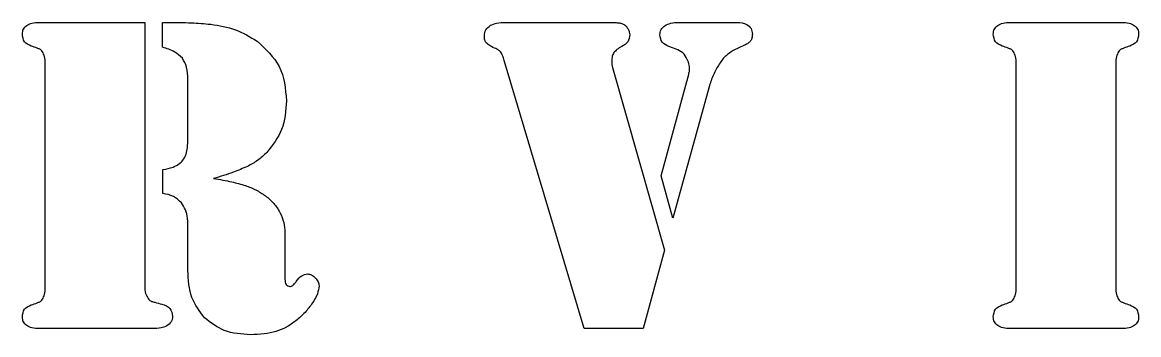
# Model space of a CAD drawing. Header units: millimetres. Extents: x 0 to 850, y -340 to 510.
# Drawn here: x 251.1 to 437.1, y -16.1 to 35.9 of the extents above; entities that cross this region are included whole.
import ezdxf

# ---------------------------------------------------------------- set-up
doc = ezdxf.new("R2010")
doc.units = ezdxf.units.MM
doc.layers.get('0').update_dxf_attribs({"linetype": 'CONTINUOUS'})

msp = doc.modelspace()

# ---------------------------------------------------------------- linework, layer by layer
for p, q in [((253.95, 35.93), (271.55, 35.93)), ((271.55, 35.93), (271.55, -7.97)), ((274.5, 31.79), (274.5, 35.93)), ((274.5, 35.93), (275.47, 35.93)), ((331.69, 35.93), (348.32, 35.93)), ((360.46, 35.93), (369.62, 35.93)), ((415.7, 35.93), (434.3, 35.93)), ((360.05, 31.49), (358.82, 31.94)), ((371.45, 32.12), (369.54, 31.23)), ((254.96, -8.27), (254.96, 29.13)), ((344.73, -15.07), (331.43, 29.58)), ((349.44, 28.42), (358.11, -1.99)), ((416.7, -8.27), (416.7, 29.13)), ((433.29, 29.13), (433.29, -8.27)), ((278.72, 16.54), (278.72, 26.44)), ((357.55, 10.38), (361.85, 26.11)), ((365.54, 25.21), (359.53, 3.35)), ((274.54, 7.43), (274.54, 11.42)), ((359.53, 3.35), (357.55, 10.38)), ((278.72, -5.39), (278.72, 0.89)), ((294.9, 0.89), (294.9, -6.85)), ((358.11, -1.99), (354.56, -15.07)), ((272.86, -15.07), (253.95, -15.07)), ((354.56, -15.07), (344.73, -15.07)), ((434.3, -15.07), (415.7, -15.07))]:
    msp.add_line(p, q)
for points, knots in [([(251.15, 33.99), (251.18, 34.28), (251.23, 34.86), (251.66, 35.24), (251.88, 35.43)], [0, 0, 0, 0, 0.0995859, 0.1960922, 0.1960922, 0.1960922, 0.1960922]), ([(251.88, 35.43), (252.16, 35.58), (252.81, 35.91), (253.54, 35.92), (253.95, 35.93)], [0, 0, 0, 0, 0.1129812, 0.2538743, 0.2538743, 0.2538743, 0.2538743]), ([(275.47, 35.93), (276.75, 35.93), (279.11, 35.91), (281.46, 35.72), (282.53, 35.63)], [0, 0, 0, 0, 0.4517338, 0.8317713, 0.8317713, 0.8317713, 0.8317713]), ([(282.53, 35.63), (283.93, 35.42), (286.7, 34.99), (289.09, 33.52), (290.27, 32.79)], [0, 0, 0, 0, 0.4942913, 0.9780043, 0.9780043, 0.9780043, 0.9780043]), ([(328.11, 33.69), (328.15, 34.05), (328.24, 34.77), (328.82, 35.22), (329.12, 35.45)], [0, 0, 0, 0, 0.121268, 0.2471483, 0.2471483, 0.2471483, 0.2471483]), ([(329.12, 35.45), (329.46, 35.59), (330.28, 35.93), (331.17, 35.93), (331.69, 35.93)], [0, 0, 0, 0, 0.1292881, 0.3111687, 0.3111687, 0.3111687, 0.3111687]), ([(348.32, 35.93), (348.76, 35.93), (349.48, 35.94), (350.19, 35.88), (350.47, 35.86)], [0, 0, 0, 0, 0.1555097, 0.2529859, 0.2529859, 0.2529859, 0.2529859]), ([(350.47, 35.86), (350.65, 35.83), (350.98, 35.78), (351.28, 35.63), (351.42, 35.56)], [0, 0, 0, 0, 0.0634729, 0.1180903, 0.1180903, 0.1180903, 0.1180903]), ([(351.42, 35.56), (351.54, 35.46), (351.8, 35.25), (351.97, 34.96), (352.06, 34.81)], [0, 0, 0, 0, 0.0552188, 0.1161758, 0.1161758, 0.1161758, 0.1161758]), ([(357.36, 33.84), (357.39, 34.16), (357.46, 34.78), (357.94, 35.19), (358.18, 35.39)], [0, 0, 0, 0, 0.1076933, 0.213817, 0.213817, 0.213817, 0.213817]), ([(358.18, 35.39), (358.5, 35.55), (359.22, 35.9), (360.02, 35.92), (360.46, 35.93)], [0, 0, 0, 0, 0.1248947, 0.2784706, 0.2784706, 0.2784706, 0.2784706]), ([(369.62, 35.93), (370.1, 35.94), (370.87, 35.95), (371.59, 35.69), (371.86, 35.6)], [0, 0, 0, 0, 0.1673253, 0.2684782, 0.2684782, 0.2684782, 0.2684782]), ([(371.86, 35.6), (372.12, 35.39), (372.64, 34.98), (372.72, 34.32), (372.75, 33.99)], [0, 0, 0, 0, 0.1126732, 0.2246155, 0.2246155, 0.2246155, 0.2246155]), ([(412.89, 33.99), (412.92, 34.28), (412.98, 34.86), (413.41, 35.24), (413.62, 35.43)], [0, 0, 0, 0, 0.0995854, 0.1960917, 0.1960917, 0.1960917, 0.1960917]), ([(413.62, 35.43), (413.91, 35.58), (414.56, 35.91), (415.29, 35.92), (415.7, 35.93)], [0, 0, 0, 0, 0.1129812, 0.2538745, 0.2538745, 0.2538745, 0.2538745]), ([(434.3, 35.93), (434.71, 35.92), (435.44, 35.91), (436.09, 35.58), (436.38, 35.43)], [0, 0, 0, 0, 0.1408927, 0.253874, 0.253874, 0.253874, 0.253874]), ([(436.38, 35.43), (436.59, 35.24), (437.02, 34.86), (437.08, 34.28), (437.1, 33.99)], [0, 0, 0, 0, 0.0965063, 0.1960917, 0.1960917, 0.1960917, 0.1960917]), ([(252.64, 31.97), (252.21, 32.18), (251.34, 32.58), (251.21, 33.52), (251.15, 33.99)], [0, 0, 0, 0, 0.1584858, 0.3142661, 0.3142661, 0.3142661, 0.3142661]), ([(328.48, 32.46), (328.37, 32.62), (328.13, 33), (328.11, 33.44), (328.11, 33.69)], [0, 0, 0, 0, 0.0688462, 0.1541722, 0.1541722, 0.1541722, 0.1541722]), ([(352.32, 33.88), (352.26, 33.45), (352.14, 32.58), (351.39, 32.13), (351.01, 31.9)], [0, 0, 0, 0, 0.1447636, 0.293217, 0.293217, 0.293217, 0.293217]), ([(352.06, 34.81), (352.13, 34.66), (352.28, 34.36), (352.3, 34.03), (352.32, 33.88)], [0, 0, 0, 0, 0.0606093, 0.1150019, 0.1150019, 0.1150019, 0.1150019]), ([(358.82, 31.94), (358.39, 32.13), (357.57, 32.51), (357.43, 33.4), (357.36, 33.84)], [0, 0, 0, 0, 0.1539168, 0.2999097, 0.2999097, 0.2999097, 0.2999097]), ([(372.75, 33.99), (372.75, 33.77), (372.74, 33.38), (372.56, 33.03), (372.47, 32.87)], [0, 0, 0, 0, 0.0751785, 0.1374414, 0.1374414, 0.1374414, 0.1374414]), ([(414.39, 31.97), (413.95, 32.18), (413.09, 32.58), (412.96, 33.52), (412.89, 33.99)], [0, 0, 0, 0, 0.1584858, 0.3142666, 0.3142666, 0.3142666, 0.3142666]), ([(437.1, 33.99), (437.04, 33.52), (436.91, 32.58), (436.05, 32.18), (435.61, 31.97)], [0, 0, 0, 0, 0.1557808, 0.3142667, 0.3142667, 0.3142667, 0.3142667]), ([(254.08, 31.47), (253.93, 31.53), (253.45, 31.71), (252.97, 31.87), (252.64, 31.97)], [0, 0, 0, 0, 0.0580704, 0.1793511, 0.1793511, 0.1793511, 0.1793511]), ([(277.81, 29.96), (277.4, 30.33), (276.45, 31.2), (275.2, 31.58), (274.5, 31.79)], [0, 0, 0, 0, 0.1941894, 0.4497809, 0.4497809, 0.4497809, 0.4497809]), ([(290.27, 32.79), (291.69, 31.49), (294.61, 28.83), (294.97, 24.9), (295.16, 22.89)], [0, 0, 0, 0, 0.657368, 1.341907, 1.341907, 1.341907, 1.341907]), ([(330.05, 31.56), (329.71, 31.7), (329.14, 31.93), (328.67, 32.31), (328.48, 32.46)], [0, 0, 0, 0, 0.128792, 0.2136284, 0.2136284, 0.2136284, 0.2136284]), ([(351.01, 31.9), (350.72, 31.75), (350.23, 31.5), (349.85, 31.08), (349.68, 30.91)], [0, 0, 0, 0, 0.1121336, 0.1960575, 0.1960575, 0.1960575, 0.1960575]), ([(372.47, 32.87), (372.35, 32.73), (372.06, 32.41), (371.67, 32.23), (371.45, 32.12)], [0, 0, 0, 0, 0.0656612, 0.1507834, 0.1507834, 0.1507834, 0.1507834]), ([(415.83, 31.47), (415.67, 31.53), (415.2, 31.71), (414.71, 31.87), (414.39, 31.97)], [0, 0, 0, 0, 0.0580702, 0.1793509, 0.1793509, 0.1793509, 0.1793509]), ([(435.61, 31.97), (435.28, 31.87), (434.8, 31.71), (434.33, 31.53), (434.17, 31.47)], [0, 0, 0, 0, 0.1212806, 0.1793507, 0.1793507, 0.1793507, 0.1793507]), ([(254.51, 31.04), (254.44, 31.14), (254.33, 31.31), (254.15, 31.42), (254.08, 31.47)], [0, 0, 0, 0, 0.04144636, 0.07210733, 0.07210733, 0.07210733, 0.07210733]), ([(254.96, 29.13), (254.95, 29.52), (254.95, 30.19), (254.64, 30.79), (254.51, 31.04)], [0, 0, 0, 0, 0.1336188, 0.2330377, 0.2330377, 0.2330377, 0.2330377]), ([(278.72, 26.44), (278.71, 27.15), (278.68, 28.39), (278.07, 29.48), (277.81, 29.96)], [0, 0, 0, 0, 0.2432524, 0.4327555, 0.4327555, 0.4327555, 0.4327555]), ([(330.87, 30.95), (330.76, 31.06), (330.53, 31.32), (330.22, 31.48), (330.05, 31.56)], [0, 0, 0, 0, 0.0555598, 0.1218067, 0.1218067, 0.1218067, 0.1218067]), ([(331.43, 29.58), (331.35, 29.87), (331.21, 30.34), (330.97, 30.77), (330.87, 30.95)], [0, 0, 0, 0, 0.1051233, 0.1739362, 0.1739362, 0.1739362, 0.1739362]), ([(349.68, 30.91), (349.58, 30.71), (349.35, 30.26), (349.34, 29.75), (349.33, 29.47)], [0, 0, 0, 0, 0.0784963, 0.1763079, 0.1763079, 0.1763079, 0.1763079]), ([(361.92, 29.77), (361.7, 30.17), (361.26, 30.94), (360.45, 31.31), (360.05, 31.49)], [0, 0, 0, 0, 0.1561057, 0.3057662, 0.3057662, 0.3057662, 0.3057662]), ([(362.29, 27.94), (362.29, 28.23), (362.29, 28.86), (362.05, 29.45), (361.92, 29.77)], [0, 0, 0, 0, 0.1024101, 0.2216042, 0.2216042, 0.2216042, 0.2216042]), ([(369.54, 31.23), (369.13, 30.97), (368.21, 30.39), (367.59, 29.5), (367.24, 29)], [0, 0, 0, 0, 0.1693895, 0.3795426, 0.3795426, 0.3795426, 0.3795426]), ([(416.26, 31.04), (416.19, 31.14), (416.07, 31.31), (415.9, 31.42), (415.83, 31.47)], [0, 0, 0, 0, 0.04144625, 0.07210736, 0.07210736, 0.07210736, 0.07210736]), ([(416.7, 29.13), (416.7, 29.52), (416.69, 30.19), (416.39, 30.79), (416.26, 31.04)], [0, 0, 0, 0, 0.1336195, 0.2330381, 0.2330381, 0.2330381, 0.2330381]), ([(433.74, 31.04), (433.61, 30.79), (433.31, 30.19), (433.3, 29.52), (433.29, 29.13)], [0, 0, 0, 0, 0.0994188, 0.2330381, 0.2330381, 0.2330381, 0.2330381]), ([(434.17, 31.47), (434.1, 31.42), (433.93, 31.31), (433.81, 31.14), (433.74, 31.04)], [0, 0, 0, 0, 0.03066169, 0.07210749, 0.07210749, 0.07210749, 0.07210749]), ([(349.33, 29.47), (349.33, 29.28), (349.34, 28.93), (349.41, 28.58), (349.44, 28.42)], [0, 0, 0, 0, 0.0660166, 0.1240088, 0.1240088, 0.1240088, 0.1240088]), ([(361.85, 26.11), (361.96, 26.51), (362.13, 27.11), (362.25, 27.73), (362.29, 27.94)], [0, 0, 0, 0, 0.1465996, 0.2218159, 0.2218159, 0.2218159, 0.2218159]), ([(367.24, 29), (366.9, 28.42), (366.18, 27.22), (365.76, 25.89), (365.54, 25.21)], [0, 0, 0, 0, 0.238769, 0.4904305, 0.4904305, 0.4904305, 0.4904305]), ([(295.16, 22.89), (295.04, 21.24), (294.81, 18.02), (292.83, 15.49), (291.87, 14.26)], [0, 0, 0, 0, 0.57197, 1.108766, 1.108766, 1.108766, 1.108766]), ([(278.44, 14), (278.52, 14.36), (278.71, 15.19), (278.72, 16.05), (278.72, 16.54)], [0, 0, 0, 0, 0.1276914, 0.3015133, 0.3015133, 0.3015133, 0.3015133]), ([(277.41, 12.47), (277.64, 12.7), (278.09, 13.14), (278.32, 13.72), (278.44, 14)], [0, 0, 0, 0, 0.1125253, 0.218927, 0.218927, 0.218927, 0.218927]), ([(291.87, 14.26), (291.39, 13.81), (290.41, 12.9), (289.24, 12.26), (288.64, 11.95)], [0, 0, 0, 0, 0.2326042, 0.469596, 0.469596, 0.469596, 0.469596]), ([(274.54, 11.42), (275.13, 11.52), (276.16, 11.68), (277.04, 12.23), (277.41, 12.47)], [0, 0, 0, 0, 0.2089674, 0.3634127, 0.3634127, 0.3634127, 0.3634127]), ([(288.64, 11.95), (287.87, 11.62), (286.03, 10.83), (284.12, 10.26), (283.02, 9.93)], [0, 0, 0, 0, 0.2962034, 0.7033194, 0.7033194, 0.7033194, 0.7033194]), ([(283.02, 9.93), (284.04, 9.77), (285.82, 9.49), (287.56, 8.99), (288.3, 8.77)], [0, 0, 0, 0, 0.3635213, 0.6372896, 0.6372896, 0.6372896, 0.6372896]), ([(288.3, 8.77), (288.9, 8.54), (290.08, 8.09), (291.13, 7.4), (291.65, 7.05)], [0, 0, 0, 0, 0.2250251, 0.4435556, 0.4435556, 0.4435556, 0.4435556]), ([(277.64, 5.89), (277.22, 6.29), (276.35, 7.11), (275.16, 7.32), (274.54, 7.43)], [0, 0, 0, 0, 0.1971976, 0.4150182, 0.4150182, 0.4150182, 0.4150182]), ([(278.68, 3.32), (278.6, 3.79), (278.43, 4.73), (277.9, 5.51), (277.64, 5.89)], [0, 0, 0, 0, 0.1689773, 0.3305003, 0.3305003, 0.3305003, 0.3305003]), ([(291.65, 7.05), (292.14, 6.65), (293.1, 5.87), (293.74, 4.81), (294.06, 4.29)], [0, 0, 0, 0, 0.2212816, 0.4343386, 0.4343386, 0.4343386, 0.4343386]), ([(294.06, 4.29), (294.3, 3.74), (294.79, 2.66), (294.86, 1.48), (294.9, 0.89)], [0, 0, 0, 0, 0.2081694, 0.415146, 0.415146, 0.415146, 0.415146]), ([(278.72, 0.89), (278.72, 1.44), (278.73, 2.25), (278.69, 3.06), (278.68, 3.32)], [0, 0, 0, 0, 0.1945088, 0.2857773, 0.2857773, 0.2857773, 0.2857773]), ([(281.49, -13.25), (280.68, -12.17), (278.95, -9.85), (278.8, -6.94), (278.72, -5.39)], [0, 0, 0, 0, 0.46618, 1.000428, 1.000428, 1.000428, 1.000428]), ([(294.9, -6.85), (294.9, -7.19), (294.91, -7.79), (295.46, -7.97), (295.68, -8.04)], [0, 0, 0, 0, 0.1079891, 0.1856389, 0.1856389, 0.1856389, 0.1856389]), ([(296.19, -7.87), (296.27, -7.79), (296.48, -7.59), (296.66, -7.36), (296.77, -7.22)], [0, 0, 0, 0, 0.0411825, 0.1028825, 0.1028825, 0.1028825, 0.1028825]), ([(296.77, -7.22), (297.05, -6.85), (297.55, -6.21), (298.33, -6.03), (298.67, -5.95)], [0, 0, 0, 0, 0.1577417, 0.2769359, 0.2769359, 0.2769359, 0.2769359]), ([(298.67, -5.95), (298.89, -5.99), (299.39, -6.07), (299.75, -6.43), (299.94, -6.62)], [0, 0, 0, 0, 0.0772988, 0.1727202, 0.1727202, 0.1727202, 0.1727202]), ([(299.94, -6.62), (300.13, -6.84), (300.47, -7.23), (300.54, -7.74), (300.58, -7.97)], [0, 0, 0, 0, 0.0969588, 0.1782549, 0.1782549, 0.1782549, 0.1782549]), ([(254.51, -10.17), (254.64, -9.92), (254.95, -9.32), (254.95, -8.65), (254.96, -8.27)], [0, 0, 0, 0, 0.0994193, 0.2330386, 0.2330386, 0.2330386, 0.2330386]), ([(271.55, -7.97), (271.55, -8.4), (271.56, -9.15), (271.95, -9.79), (272.11, -10.06)], [0, 0, 0, 0, 0.1481727, 0.2587474, 0.2587474, 0.2587474, 0.2587474]), ([(295.68, -8.04), (295.78, -8.04), (295.96, -8.02), (296.11, -7.92), (296.19, -7.87)], [0, 0, 0, 0, 0.03279273, 0.06353228, 0.06353228, 0.06353228, 0.06353228]), ([(300.58, -7.97), (300.51, -8.41), (300.36, -9.42), (299.8, -10.29), (299.48, -10.79)], [0, 0, 0, 0, 0.1545375, 0.359807, 0.359807, 0.359807, 0.359807]), ([(416.26, -10.17), (416.39, -9.92), (416.69, -9.32), (416.7, -8.65), (416.7, -8.27)], [0, 0, 0, 0, 0.0994192, 0.2330385, 0.2330385, 0.2330385, 0.2330385]), ([(433.29, -8.27), (433.3, -8.65), (433.31, -9.32), (433.61, -9.92), (433.74, -10.17)], [0, 0, 0, 0, 0.1336202, 0.2330389, 0.2330389, 0.2330389, 0.2330389]), ([(251.15, -13.12), (251.21, -12.66), (251.34, -11.71), (252.21, -11.31), (252.64, -11.11)], [0, 0, 0, 0, 0.1557804, 0.3142659, 0.3142659, 0.3142659, 0.3142659]), ([(252.64, -11.11), (252.97, -11), (253.45, -10.84), (253.93, -10.66), (254.08, -10.6)], [0, 0, 0, 0, 0.1212806, 0.179351, 0.179351, 0.179351, 0.179351]), ([(254.08, -10.6), (254.15, -10.55), (254.33, -10.44), (254.44, -10.27), (254.51, -10.17)], [0, 0, 0, 0, 0.03066135, 0.07210726, 0.07210726, 0.07210726, 0.07210726]), ([(272.11, -10.06), (272.2, -10.17), (272.36, -10.36), (272.57, -10.48), (272.67, -10.53)], [0, 0, 0, 0, 0.04935559, 0.08657646, 0.08657646, 0.08657646, 0.08657646]), ([(272.67, -10.53), (272.85, -10.58), (273.42, -10.75), (274, -10.9), (274.39, -10.99)], [0, 0, 0, 0, 0.0686814, 0.2095478, 0.2095478, 0.2095478, 0.2095478]), ([(274.39, -10.99), (274.91, -11.17), (275.92, -11.51), (276.09, -12.55), (276.18, -13.05)], [0, 0, 0, 0, 0.1794443, 0.3452034, 0.3452034, 0.3452034, 0.3452034]), ([(299.48, -10.79), (299.08, -11.33), (298.29, -12.43), (297.25, -13.31), (296.73, -13.76)], [0, 0, 0, 0, 0.2355566, 0.477396, 0.477396, 0.477396, 0.477396]), ([(412.89, -13.12), (412.96, -12.66), (413.09, -11.71), (413.95, -11.31), (414.39, -11.11)], [0, 0, 0, 0, 0.1557804, 0.3142659, 0.3142659, 0.3142659, 0.3142659]), ([(414.39, -11.11), (414.71, -11), (415.2, -10.84), (415.67, -10.66), (415.83, -10.6)], [0, 0, 0, 0, 0.1212806, 0.1793509, 0.1793509, 0.1793509, 0.1793509]), ([(415.83, -10.6), (415.9, -10.55), (416.07, -10.44), (416.19, -10.27), (416.26, -10.17)], [0, 0, 0, 0, 0.03066145, 0.07210736, 0.07210736, 0.07210736, 0.07210736]), ([(433.74, -10.17), (433.81, -10.27), (433.93, -10.44), (434.1, -10.55), (434.17, -10.6)], [0, 0, 0, 0, 0.04144591, 0.07210736, 0.07210736, 0.07210736, 0.07210736]), ([(434.17, -10.6), (434.33, -10.66), (434.8, -10.84), (435.28, -11), (435.61, -11.11)], [0, 0, 0, 0, 0.0580704, 0.1793506, 0.1793506, 0.1793506, 0.1793506]), ([(435.61, -11.11), (436.05, -11.31), (436.91, -11.71), (437.04, -12.66), (437.1, -13.12)], [0, 0, 0, 0, 0.1584853, 0.3142657, 0.3142657, 0.3142657, 0.3142657]), ([(251.88, -14.56), (251.66, -14.37), (251.23, -13.99), (251.18, -13.42), (251.15, -13.12)], [0, 0, 0, 0, 0.0965061, 0.1960927, 0.1960927, 0.1960927, 0.1960927]), ([(253.95, -15.07), (253.54, -15.06), (252.81, -15.04), (252.16, -14.71), (251.88, -14.56)], [0, 0, 0, 0, 0.1408931, 0.2538743, 0.2538743, 0.2538743, 0.2538743]), ([(275.21, -14.62), (274.9, -14.75), (274.15, -15.06), (273.33, -15.06), (272.86, -15.07)], [0, 0, 0, 0, 0.1178287, 0.284286, 0.284286, 0.284286, 0.284286]), ([(276.18, -13.05), (276.13, -13.36), (276.03, -14.02), (275.49, -14.41), (275.21, -14.62)], [0, 0, 0, 0, 0.1071748, 0.225326, 0.225326, 0.225326, 0.225326]), ([(289.18, -16.08), (287.66, -15.99), (284.8, -15.83), (282.54, -14.08), (281.49, -13.25)], [0, 0, 0, 0, 0.5231047, 0.984929, 0.984929, 0.984929, 0.984929]), ([(296.73, -13.76), (296.21, -14.14), (295.19, -14.89), (293.99, -15.32), (293.4, -15.53)], [0, 0, 0, 0, 0.2255379, 0.44553, 0.44553, 0.44553, 0.44553]), ([(413.62, -14.56), (413.41, -14.37), (412.98, -13.99), (412.92, -13.42), (412.89, -13.12)], [0, 0, 0, 0, 0.0965061, 0.1960927, 0.1960927, 0.1960927, 0.1960927]), ([(415.7, -15.07), (415.29, -15.06), (414.56, -15.04), (413.91, -14.71), (413.62, -14.56)], [0, 0, 0, 0, 0.140893, 0.2538742, 0.2538742, 0.2538742, 0.2538742]), ([(436.38, -14.56), (436.09, -14.71), (435.44, -15.04), (434.71, -15.06), (434.3, -15.07)], [0, 0, 0, 0, 0.112981, 0.2538738, 0.2538738, 0.2538738, 0.2538738]), ([(437.1, -13.12), (437.08, -13.42), (437.02, -13.99), (436.59, -14.37), (436.38, -14.56)], [0, 0, 0, 0, 0.0995866, 0.1960927, 0.1960927, 0.1960927, 0.1960927]), ([(293.4, -15.53), (292.76, -15.69), (291.37, -16.03), (289.94, -16.06), (289.18, -16.08)], [0, 0, 0, 0, 0.2345924, 0.5021, 0.5021, 0.5021, 0.5021])]:
    msp.add_open_spline(points, degree=3, knots=knots)

doc.saveas('drawing.dxf')
